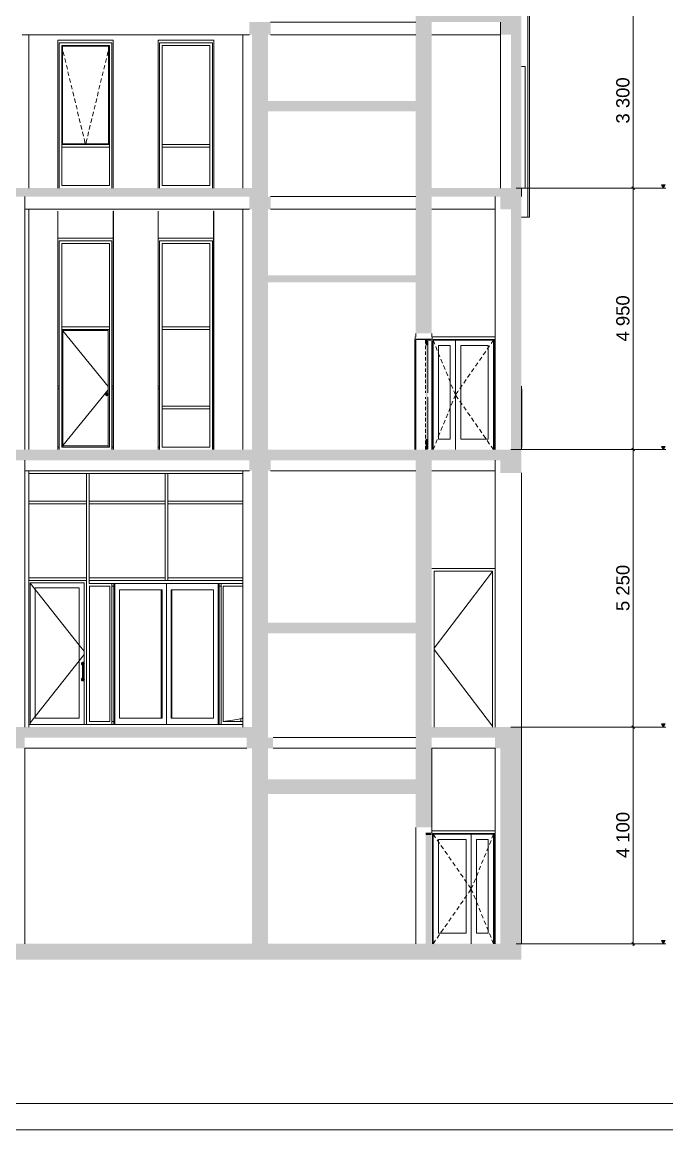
# Model space of a CAD drawing. Header units: millimetres. Extents: x 1499747 to 4230374, y -28481 to 441852.
# Drawn here: x 2389445 to 2401646, y -27406 to -6445 of the extents above; entities that cross this region are included whole.
import ezdxf
from ezdxf.xclip import XClip

# ---------------------------------------------------------------- set-up
doc = ezdxf.new("R2010")
doc.units = ezdxf.units.MM
doc.header["$MEASUREMENT"] = 0
doc.header["$XCLIPFRAME"] = 0
for name, color, linetype, lineweight in [('1 Разрез_23_0_Ном._пера__7_Ном._пера__7', 7, 'Continuous', 18), ('1 Разрез_23_Витраж где быссейн_Ном._пера__1_Ном._пера__7', 7, 'Continuous', 18), ('1 Разрез_23_Витраж где быссейн_Ном._пера__92_Ном._пера__233', 233, 'Continuous', 18), ('1 Разрез_23_Витражные окна_Ном._пера__1_Ном._пера__7', 7, 'Continuous', 18), ('1 Разрез_23_Витражные окна_Ном._пера__92_Ном._пера__233', 233, 'Continuous', 18), ('1 Разрез_23_Выступы_Ном._пера__1_Ном._пера__7', 7, 'Continuous', 18), ('1 Разрез_23_Двери Archicad_Ном._пера__3_Ном._пера__30', 30, 'Continuous', 18), ('1 Разрез_23_Двери Archicad_Ном._пера__7', 7, 'Continuous', 18), ('1 Разрез_23_Двери Archicad_Ном._пера__87_Ном._пера__251', 251, 'Continuous', 18), ('1 Разрез_23_Конструктив - Балки_Ном._пера__10_Ном._пера__134', 134, 'Continuous', 18), ('1 Разрез_23_Конструктив - Балки_Ном._пера__7', 7, 'Continuous', 18), ('1 Разрез_23_Конструктив - Колонны_Ном._пера__8_Ном._пера__12', 12, 'Continuous', 18), ('1 Разрез_23_Конструктив - Лестницы_Ном._пера__7', 7, 'Continuous', 18), ('1 Разрез_23_Конструктив - Перекрытия_Ном._пера__7', 7, 'Continuous', 18), ('1 Разрез_23_Конструктив - Стена Кирпич Подвал_Ном._пера__1_Ном._пера__7', 7, 'Continuous', 18), ('1 Разрез_23_Конструктив - Стены Ненесущие Газоблок_Ном._пера__7', 7, 'Continuous', 18), ('1 Разрез_23_Конструктив - Стены Ненесущие Газоблок_Ном._пера__87_Ном._пера__251', 251, 'Continuous', 18), ('1 Разрез_23_Конструктив - Стены Несущие_Ном._пера__7', 7, 'Continuous', 18), ('1 Разрез_23_Лестницы которые нужно скрыть_Ном._пера__7', 7, 'Continuous', 18), ('1 Разрез_23_Окна Archicad_Ном._пера__87_Ном._пера__251', 251, 'Continuous', 18), ('1 Разрез_23_Размер - ГКЛ перегородки_Ном._пера__1_Ном._пера__7', 7, 'Continuous', 18), ('1 Разрез_23_Размер - Общий_Ном._пера__1_Ном._пера__7', 7, 'Continuous', 18)]:
    doc.layers.add(name, color=color, linetype=linetype, lineweight=lineweight)
doc.layers.add('Чертеж и Рисунок', color=7, linetype='Continuous')
doc.styles.add('СГЕНЕРИР_СТИЛЬ_2', font='arial.ttf')

# ---------------------------------------------------------------- blocks, each defined once
blk = doc.blocks.new('Чертеж_1_23', base_point=(1274000, 29700))
at = {"layer": '1 Разрез_23_Двери Archicad_Ном._пера__7', "linetype": 'Continuous'}
for points in [[(1290673, 15227), (1290692, 15227), (1290692, 15277), (1290673, 15277)], [(1290877, 15215), (1290877, 15240), (1290692, 15240), (1290692, 15215)], [(1290877, 15240), (1290877, 15212), (1290917, 15212), (1290917, 15200), (1290992, 15200), (1290992, 15240)], [(1290877, 15112), (1290917, 15112), (1290917, 15212), (1290877, 15212)], [(1290877, 15112), (1290877, 13340), (1290917, 13340), (1290917, 15112)], [(1291011, 15227), (1291011, 15277), (1290992, 15277), (1290992, 15227)], [(1290877, 13140), (1290917, 13140), (1290917, 13340), (1290877, 13340)], [(1290877, 5890), (1290877, 5850), (1290992, 5850), (1290992, 5890)], [(1290992, 5850), (1290877, 5850), (1290877, 3790), (1290992, 3790)]]:
    blk.add_hatch(color=256, dxfattribs=at).paths.add_polyline_path(points)
at = {"layer": '1 Разрез_23_Конструктив - Балки_Ном._пера__7', "linetype": 'Continuous'}
for points in [[(1287942, 20990), (1287942, 21230), (1287542, 21230), (1287542, 20990)], [(1292292, 21230), (1292292, 20990), (1292692, 20990), (1292692, 21230)], [(1287942, 17930), (1287542, 17930), (1287542, 17690), (1287942, 17690)], [(1292292, 17930), (1292292, 17690), (1292692, 17690), (1292692, 17930)], [(1287942, 12940), (1287542, 12940), (1287542, 12740), (1287942, 12740)], [(1292292, 12940), (1292292, 12700), (1292692, 12700), (1292692, 12940)], [(1283292, 7490), (1283292, 7690), (1282792, 7690), (1282792, 7490)], [(1287492, 7690), (1287492, 7490), (1287992, 7490), (1287992, 7690)], [(1292692, 7490), (1292692, 7690), (1292192, 7690), (1292192, 7490)]]:
    blk.add_hatch(color=256, dxfattribs=at).paths.add_polyline_path(points)
at = {"layer": '1 Разрез_23_Конструктив - Лестницы_Ном._пера__7', "linetype": 'Continuous'}
for points in [[(1287892, 19740), (1287892, 19540), (1290692, 19540), (1290692, 19740)], [(1287892, 9665), (1290692, 9665), (1290692, 9865), (1287892, 9865)]]:
    blk.add_hatch(color=256, dxfattribs=at).paths.add_polyline_path(points)
at = {"layer": '1 Разрез_23_Конструктив - Перекрытия_Ном._пера__7', "linetype": 'Continuous'}
for points in [[(1292692, 21390), (1290692, 21390), (1290692, 21230), (1292692, 21230)], [(1278142, 17930), (1287892, 17930), (1287892, 18090), (1278142, 18090)], [(1292692, 18090), (1290692, 18090), (1290692, 17930), (1292692, 17930)], [(1278092, 12940), (1287892, 12940), (1287892, 13140), (1278092, 13140)], [(1287892, 13140), (1287892, 12940), (1290692, 12940), (1290692, 13140)], [(1292692, 13140), (1290692, 13140), (1290692, 12940), (1292692, 12940)], [(1287892, 7890), (1278092, 7890), (1278092, 7690), (1287892, 7690)], [(1292692, 7690), (1292692, 7890), (1290692, 7890), (1290692, 7690)], [(1287892, 6900), (1287892, 6623), (1290692, 6623), (1290692, 6900)], [(1292692, 3790), (1256659, 3790), (1256659, 3490), (1292692, 3490)]]:
    blk.add_hatch(color=256, dxfattribs=at).paths.add_polyline_path(points)
at = {"layer": '1 Разрез_23_Конструктив - Стены Ненесущие Газоблок_Ном._пера__7', "linetype": 'Continuous'}
for points in [[(1292492, 18090), (1292692, 18090), (1292692, 20990), (1292492, 20990)], [(1292692, 17690), (1292492, 17690), (1292492, 13140), (1292692, 13140)]]:
    blk.add_hatch(color=256, dxfattribs=at).paths.add_polyline_path(points)
at = {"layer": '1 Разрез_23_Конструктив - Стены Несущие_Ном._пера__7', "linetype": 'Continuous'}
for points in [[(1290992, 18090), (1290992, 21230), (1290692, 21230), (1290692, 18090)], [(1287592, 20990), (1287592, 18090), (1287892, 18090), (1287892, 20990)], [(1290992, 15340), (1290992, 17930), (1290692, 17930), (1290692, 15340)], [(1287592, 17690), (1287592, 13140), (1287892, 13140), (1287892, 17690)], [(1290992, 7890), (1290992, 12940), (1290692, 12940), (1290692, 7890)], [(1287592, 12740), (1287592, 7890), (1287892, 7890), (1287892, 12740)], [(1290992, 5990), (1290992, 7690), (1290692, 7690), (1290692, 5990)], [(1287592, 7490), (1287592, 3790), (1287892, 3790), (1287892, 7490)], [(1292692, 7490), (1292292, 7490), (1292292, 3790), (1292692, 3790)]]:
    blk.add_hatch(color=256, dxfattribs=at).paths.add_polyline_path(points)
at = {"layer": '1 Разрез_23_Лестницы которые нужно скрыть_Ном._пера__7', "linetype": 'Continuous'}
blk.add_hatch(color=256, dxfattribs=at).paths.add_polyline_path([(1287892, 16305), (1290692, 16305), (1290692, 16440), (1287892, 16440)])
at = {"layer": '1 Разрез_23_Размер - ГКЛ перегородки_Ном._пера__1_Ном._пера__7', "linetype": 'Continuous'}
for points in [[(1295377, 18090), (1295414, 18152), (1295341, 18152)], [(1295377, 13140), (1295414, 13202), (1295341, 13202)], [(1295377, 7890), (1295414, 7952), (1295341, 7952)], [(1295377, 3790), (1295414, 3852), (1295341, 3852)]]:
    blk.add_hatch(color=256, dxfattribs=at).paths.add_polyline_path(points)
at = {"layer": '1 Разрез_23_0_Ном._пера__7_Ном._пера__7', "linetype": 'Continuous', "flags": 128}
blk.add_lwpolyline([(1234000, 59168), (1234000, 768), (1315500, 768), (1315500, 59168)], close=True, dxfattribs=at)
blk.add_lwpolyline([(1232000, 268), (1316000, 268)], dxfattribs=at)
at = {"layer": '1 Разрез_23_Витраж где быссейн_Ном._пера__1_Ном._пера__7', "linetype": 'Continuous'}
for p, q in [((1283917, 14340), (1283942, 14340)), ((1283917, 14290), (1283942, 14290)), ((1284942, 14340), (1284967, 14340)), ((1284942, 14290), (1284967, 14290)), ((1285816, 14340), (1285841, 14340)), ((1285816, 14290), (1285841, 14290)), ((1286841, 14340), (1286866, 14340)), ((1286841, 14290), (1286866, 14290)), ((1292692, 14290), (1292692, 14340)), ((1292692, 14340), (1292692, 14340)), ((1292692, 14290), (1292692, 14340)), ((1292693, 14340), (1292692, 14340)), ((1292692, 14291), (1292692, 14290)), ((1292692, 14290), (1292692, 14290)), ((1292693, 14290), (1292692, 14290)), ((1292692, 13190), (1292692, 14290)), ((1292692, 13190), (1292692, 14290)), ((1292693, 14290), (1292693, 14340)), ((1292693, 14340), (1292693, 14290)), ((1292700, 14290), (1292693, 14290)), ((1292700, 13190), (1292700, 14290)), ((1283917, 13190), (1283942, 13190)), ((1284942, 13190), (1284967, 13190)), ((1285816, 13190), (1285841, 13190)), ((1286841, 13190), (1286866, 13190)), ((1292692, 13190), (1292692, 13140)), ((1292693, 13190), (1292692, 13190)), ((1292692, 13188), (1292692, 13190)), ((1292692, 13190), (1292692, 13190)), ((1292692, 13190), (1292692, 13140)), ((1292693, 13140), (1292692, 13140)), ((1292692, 13140), (1292692, 13140)), ((1292693, 13190), (1292700, 13190)), ((1292693, 13190), (1292693, 13140)), ((1292693, 13140), (1292693, 13190)), ((1283367, 12690), (1284085, 12690)), ((1284085, 12690), (1284462, 12690)), ((1284462, 12645), (1284462, 12690)), ((1284462, 12690), (1284487, 12690)), ((1284462, 12165), (1284462, 12645)), ((1284487, 12690), (1284512, 12690)), ((1284512, 12690), (1284923, 12690)), ((1284512, 12645), (1284512, 12690)), ((1284512, 12165), (1284512, 12645)), ((1284923, 12690), (1285761, 12690)), ((1285761, 12690), (1285949, 12690)), ((1285949, 12645), (1285949, 12690)), ((1285949, 12690), (1285974, 12690)), ((1285949, 12165), (1285949, 12645)), ((1285974, 12690), (1285999, 12690)), ((1285999, 12690), (1286599, 12690)), ((1285999, 12645), (1285999, 12690)), ((1285999, 12165), (1285999, 12645)), ((1286599, 12690), (1287417, 12690)), ((1284085, 12165), (1283367, 12165)), ((1284462, 12165), (1284085, 12165)), ((1284462, 12140), (1284462, 12165)), ((1284923, 12165), (1284512, 12165)), ((1284512, 12140), (1284512, 12165)), ((1285761, 12165), (1284923, 12165)), ((1285949, 12165), (1285761, 12165)), ((1285949, 12140), (1285949, 12165)), ((1286599, 12165), (1285999, 12165)), ((1285999, 12140), (1285999, 12165)), ((1287417, 12165), (1286599, 12165)), ((1284085, 12115), (1283367, 12115)), ((1284462, 12115), (1284085, 12115)), ((1284462, 12115), (1284462, 12140)), ((1284462, 10715), (1284462, 12115)), ((1284512, 10690), (1284512, 12140)), ((1284923, 12115), (1284512, 12115)), ((1285761, 12115), (1284923, 12115)), ((1285949, 12115), (1285761, 12115)), ((1285949, 12115), (1285949, 12140)), ((1285949, 10715), (1285949, 12115)), ((1285999, 12115), (1285999, 12140)), ((1286599, 12115), (1285999, 12115)), ((1285999, 10715), (1285999, 12115)), ((1287417, 12115), (1286599, 12115)), ((1284085, 10715), (1283367, 10715)), ((1284462, 10715), (1284085, 10715)), ((1284462, 10690), (1284462, 10715)), ((1284923, 10715), (1284512, 10715)), ((1285761, 10715), (1284923, 10715)), ((1285949, 10715), (1285761, 10715)), ((1285949, 10690), (1285949, 10715)), ((1285999, 10690), (1285999, 10715)), ((1286599, 10715), (1285999, 10715)), ((1287417, 10715), (1286599, 10715)), ((1284085, 10665), (1283367, 10665)), ((1283392, 10620), (1283392, 7940)), ((1284417, 10620), (1283392, 10620)), ((1284322, 10525), (1283487, 10525)), ((1283487, 10525), (1283487, 8060)), ((1284462, 10665), (1284085, 10665)), ((1284322, 8060), (1284322, 10525)), ((1284417, 9100), (1284417, 10620)), ((1284462, 10665), (1284462, 10690)), ((1284462, 10155), (1284462, 10665)), ((1284528, 10610), (1284509, 10610)), ((1284512, 10610), (1284512, 10690)), ((1284515, 10665), (1284512, 10665)), ((1284515, 10665), (1284534, 10665)), ((1284515, 7995), (1284515, 10555)), ((1284515, 10555), (1284528, 10555)), ((1284594, 10610), (1284528, 10610)), ((1284528, 10555), (1284594, 10555)), ((1284534, 10665), (1284600, 10665)), ((1284703, 10610), (1284594, 10610)), ((1284594, 10555), (1284703, 10555)), ((1284600, 10665), (1284707, 10665)), ((1284849, 10610), (1284703, 10610)), ((1284703, 10555), (1284849, 10555)), ((1284707, 10665), (1284854, 10665)), ((1284940, 10610), (1284849, 10610)), ((1284849, 10555), (1284901, 10555)), ((1284854, 10665), (1285034, 10665)), ((1284901, 10555), (1284901, 7995)), ((1284940, 10555), (1284940, 10610)), ((1284944, 10610), (1284940, 10610)), ((1284940, 7995), (1284940, 10555)), ((1284979, 10555), (1284940, 10555)), ((1284944, 10610), (1285034, 10610)), ((1284979, 10555), (1284979, 10610)), ((1284979, 7995), (1284979, 10555)), ((1284998, 7940), (1284998, 10610)), ((1285034, 10665), (1285243, 10665)), ((1285034, 10610), (1285243, 10610)), ((1285083, 10490), (1285083, 8060)), ((1285889, 10490), (1285083, 10490)), ((1285243, 10665), (1285474, 10665)), ((1285243, 10610), (1285474, 10610)), ((1285474, 10665), (1285720, 10665)), ((1285474, 10610), (1285720, 10610)), ((1285720, 10665), (1285974, 10665)), ((1285720, 10610), (1285974, 10610)), ((1285875, 10490), (1285875, 8060)), ((1285889, 8060), (1285889, 10490)), ((1285949, 10665), (1285949, 10690)), ((1285974, 10665), (1286228, 10665)), ((1285974, 10610), (1285974, 7940)), ((1285974, 10610), (1286228, 10610)), ((1285999, 10665), (1285999, 10690)), ((1286059, 8060), (1286059, 10490)), ((1286059, 10490), (1286865, 10490)), ((1286073, 10490), (1286073, 8060)), ((1286228, 10665), (1286474, 10665)), ((1286228, 10610), (1286474, 10610)), ((1286474, 10665), (1286705, 10665)), ((1286474, 10610), (1286705, 10610)), ((1286705, 10665), (1286914, 10665)), ((1286705, 10610), (1286914, 10610)), ((1286865, 10490), (1286865, 8060)), ((1286914, 10665), (1287094, 10665)), ((1286914, 10610), (1287004, 10610)), ((1286950, 7940), (1286950, 10610)), ((1286969, 10610), (1286969, 10555)), ((1286969, 10555), (1286969, 7995)), ((1286969, 10555), (1287008, 10555)), ((1287004, 10610), (1287008, 10610)), ((1287008, 10610), (1287008, 10555)), ((1287099, 10610), (1287008, 10610)), ((1287008, 10555), (1287008, 7995)), ((1287047, 10555), (1287099, 10555)), ((1287047, 7995), (1287047, 10555)), ((1287094, 10665), (1287241, 10665)), ((1287246, 10610), (1287099, 10610)), ((1287099, 10555), (1287246, 10555)), ((1287241, 10665), (1287348, 10665)), ((1287354, 10610), (1287246, 10610)), ((1287246, 10555), (1287354, 10555)), ((1287348, 10665), (1287414, 10665)), ((1287417, 10610), (1287354, 10610)), ((1287354, 10555), (1287417, 10555)), ((1287414, 10665), (1287417, 10665)), ((1284462, 9685), (1284462, 10155)), ((1284462, 8395), (1284462, 9685)), ((1284365, 9094), (1284366, 9099)), ((1284365, 9090), (1284365, 9094)), ((1284365, 9085), (1284365, 9090)), ((1284366, 9080), (1284365, 9085)), ((1284366, 9099), (1284368, 9103)), ((1284368, 9076), (1284366, 9080)), ((1284368, 9103), (1284371, 9107)), ((1284371, 9072), (1284368, 9076)), ((1284371, 9107), (1284374, 9110)), ((1284374, 9069), (1284371, 9072)), ((1284374, 9110), (1284378, 9113)), ((1284378, 9066), (1284374, 9069)), ((1284378, 9113), (1284382, 9115)), ((1284382, 9065), (1284378, 9066)), ((1284382, 9115), (1284387, 9116)), ((1284383, 9095), (1284382, 9093)), ((1284382, 9093), (1284382, 9091)), ((1284382, 9091), (1284382, 9090)), ((1284382, 9075), (1284382, 9090)), ((1284383, 9077), (1284382, 9076)), ((1284382, 8805), (1284382, 9075)), ((1284384, 9096), (1284383, 9095)), ((1284384, 9077), (1284383, 9077)), ((1284385, 9097), (1284384, 9096)), ((1284385, 9078), (1284384, 9077)), ((1284387, 9098), (1284385, 9097)), ((1284387, 9078), (1284385, 9078)), ((1284387, 9116), (1284392, 9117)), ((1284388, 9099), (1284387, 9098)), ((1284388, 9079), (1284387, 9078)), ((1284390, 9099), (1284388, 9099)), ((1284390, 9079), (1284388, 9079)), ((1284392, 9100), (1284390, 9099)), ((1284392, 9079), (1284390, 9079)), ((1284392, 9117), (1284396, 9116)), ((1284393, 9099), (1284392, 9100)), ((1284393, 9079), (1284392, 9079)), ((1284395, 9099), (1284393, 9099)), ((1284395, 9079), (1284393, 9079)), ((1284397, 9098), (1284395, 9099)), ((1284397, 9078), (1284395, 9079)), ((1284396, 9116), (1284401, 9115)), ((1284398, 9097), (1284397, 9098)), ((1284398, 9078), (1284397, 9078)), ((1284399, 9096), (1284398, 9097)), ((1284399, 9077), (1284398, 9078)), ((1284400, 9095), (1284399, 9096)), ((1284400, 9077), (1284399, 9077)), ((1284401, 9093), (1284400, 9095)), ((1284401, 9076), (1284400, 9077)), ((1284401, 9115), (1284405, 9113)), ((1284401, 9091), (1284401, 9093)), ((1284402, 9090), (1284401, 9091)), ((1284402, 9075), (1284402, 9090)), ((1284402, 8805), (1284402, 9075)), ((1284405, 9066), (1284402, 9065)), ((1284405, 9113), (1284409, 9110)), ((1284409, 9069), (1284405, 9066)), ((1284409, 9110), (1284412, 9107)), ((1284412, 9072), (1284409, 9069)), ((1284412, 9107), (1284415, 9103)), ((1284415, 9076), (1284412, 9072)), ((1284415, 9103), (1284417, 9099)), ((1284417, 9080), (1284415, 9076)), ((1284417, 9099), (1284418, 9094)), ((1284418, 9085), (1284417, 9080)), ((1284417, 8800), (1284417, 9080)), ((1284418, 9094), (1284419, 9090)), ((1284419, 9090), (1284418, 9085)), ((1284368, 8803), (1284371, 8807)), ((1284371, 8807), (1284374, 8810)), ((1284374, 8810), (1284378, 8813)), ((1284378, 8813), (1284382, 8815)), ((1284382, 8790), (1284382, 8805)), ((1284402, 8815), (1284405, 8813)), ((1284402, 8790), (1284402, 8805)), ((1284405, 8813), (1284409, 8810)), ((1284409, 8810), (1284412, 8807)), ((1284412, 8807), (1284415, 8803)), ((1284365, 8794), (1284366, 8799)), ((1284365, 8790), (1284365, 8794)), ((1284365, 8785), (1284365, 8790)), ((1284366, 8780), (1284365, 8785)), ((1284366, 8799), (1284368, 8803)), ((1284368, 8776), (1284366, 8780)), ((1284371, 8772), (1284368, 8776)), ((1284374, 8769), (1284371, 8772)), ((1284378, 8766), (1284374, 8769)), ((1284382, 8764), (1284378, 8766)), ((1284383, 8803), (1284382, 8803)), ((1284382, 8788), (1284382, 8790)), ((1284382, 8786), (1284382, 8788)), ((1284383, 8785), (1284382, 8786)), ((1284387, 8763), (1284382, 8764)), ((1284384, 8802), (1284383, 8803)), ((1284384, 8783), (1284383, 8785)), ((1284385, 8801), (1284384, 8802)), ((1284385, 8782), (1284384, 8783)), ((1284387, 8801), (1284385, 8801)), ((1284387, 8781), (1284385, 8782)), ((1284388, 8801), (1284387, 8801)), ((1284388, 8780), (1284387, 8781)), ((1284392, 8763), (1284387, 8763)), ((1284390, 8801), (1284388, 8801)), ((1284390, 8780), (1284388, 8780)), ((1284392, 8801), (1284390, 8801)), ((1284392, 8780), (1284390, 8780)), ((1284393, 8801), (1284392, 8801)), ((1284393, 8780), (1284392, 8780)), ((1284396, 8763), (1284392, 8763)), ((1284395, 8801), (1284393, 8801)), ((1284395, 8780), (1284393, 8780)), ((1284397, 8801), (1284395, 8801)), ((1284397, 8781), (1284395, 8780)), ((1284401, 8764), (1284396, 8763)), ((1284398, 8801), (1284397, 8801)), ((1284398, 8782), (1284397, 8781)), ((1284399, 8802), (1284398, 8801)), ((1284399, 8783), (1284398, 8782)), ((1284400, 8803), (1284399, 8802)), ((1284400, 8785), (1284399, 8783)), ((1284401, 8803), (1284400, 8803)), ((1284401, 8786), (1284400, 8785)), ((1284402, 8790), (1284401, 8788)), ((1284401, 8788), (1284401, 8786)), ((1284405, 8766), (1284401, 8764)), ((1284409, 8769), (1284405, 8766)), ((1284412, 8772), (1284409, 8769)), ((1284415, 8776), (1284412, 8772)), ((1284415, 8803), (1284417, 8799)), ((1284417, 8780), (1284415, 8776)), ((1284417, 8799), (1284418, 8794)), ((1284418, 8785), (1284417, 8780)), ((1284417, 7940), (1284417, 8780)), ((1284418, 8794), (1284419, 8790)), ((1284419, 8790), (1284418, 8785)), ((1284462, 7940), (1284462, 8395)), ((1283487, 8060), (1284322, 8060)), ((1284528, 7995), (1284515, 7995)), ((1284594, 7995), (1284528, 7995)), ((1284703, 7995), (1284594, 7995)), ((1284849, 7995), (1284703, 7995)), ((1284901, 7995), (1284849, 7995)), ((1284979, 7995), (1284940, 7995)), ((1284940, 7940), (1284940, 7995)), ((1284979, 7940), (1284979, 7995)), ((1285083, 8060), (1285889, 8060)), ((1286865, 8060), (1286059, 8060)), ((1286969, 7995), (1286969, 7940)), ((1287008, 7995), (1287008, 7940)), ((1287047, 7996), (1287085, 8000)), ((1287099, 7995), (1287047, 7995)), ((1287085, 8000), (1287232, 8020)), ((1287246, 7995), (1287099, 7995)), ((1287232, 8020), (1287340, 8040)), ((1287354, 7995), (1287246, 7995)), ((1287340, 8040), (1287406, 8059)), ((1287417, 7995), (1287354, 7995)), ((1287379, 8051), (1287379, 7995)), ((1287406, 8059), (1287417, 8069)), ((1284085, 7940), (1283367, 7940)), ((1284462, 7940), (1284085, 7940)), ((1284487, 7940), (1284462, 7940)), ((1284509, 7940), (1284487, 7940)), ((1284509, 7940), (1284528, 7940)), ((1284528, 7940), (1284594, 7940)), ((1284594, 7940), (1284703, 7940)), ((1284703, 7940), (1284849, 7940)), ((1284849, 7940), (1284940, 7940)), ((1284979, 7940), (1284940, 7940)), ((1284998, 7940), (1284979, 7940)), ((1285974, 7940), (1284998, 7940)), ((1285974, 7940), (1286950, 7940)), ((1286969, 7940), (1286950, 7940)), ((1286969, 7940), (1287008, 7940)), ((1287008, 7940), (1287099, 7940)), ((1287099, 7940), (1287246, 7940)), ((1287246, 7940), (1287354, 7940)), ((1287354, 7940), (1287417, 7940))]:
    blk.add_line(p, q, dxfattribs=at)
at = {"layer": '1 Разрез_23_Витраж где быссейн_Ном._пера__92_Ном._пера__233', "linetype": 'Continuous'}
for p, q in [((1283392, 10613), (1283487, 10494)), ((1283487, 10494), (1284322, 9443)), ((1284322, 9443), (1284417, 9324)), ((1284322, 9141), (1284417, 9261)), ((1283487, 8091), (1284322, 9141)), ((1283392, 7971), (1283487, 8091))]:
    blk.add_line(p, q, dxfattribs=at)
at = {"layer": '1 Разрез_23_Витражные окна_Ном._пера__1_Ном._пера__7', "linetype": 'Continuous'}
for p, q in [((1283942, 20490), (1283942, 20840)), ((1284442, 20840), (1283942, 20840)), ((1283992, 20490), (1283992, 20790)), ((1284442, 20790), (1283992, 20790)), ((1284007, 20775), (1284877, 20775)), ((1284007, 18930), (1284007, 20775)), ((1284942, 20840), (1284442, 20840)), ((1284892, 20790), (1284442, 20790)), ((1284877, 20775), (1284877, 18930)), ((1284892, 20490), (1284892, 20790)), ((1284942, 20490), (1284942, 20840)), ((1285842, 20490), (1285842, 20840)), ((1286342, 20840), (1285842, 20840)), ((1285892, 20490), (1285892, 20790)), ((1286342, 20790), (1285892, 20790)), ((1286842, 20840), (1286342, 20840)), ((1286792, 20790), (1286342, 20790)), ((1286792, 20490), (1286792, 20790)), ((1286842, 20490), (1286842, 20840)), ((1283942, 19090), (1283942, 20490)), ((1283992, 19090), (1283992, 20490)), ((1284892, 19090), (1284892, 20490)), ((1284942, 19090), (1284942, 20490)), ((1285842, 19090), (1285842, 20490)), ((1285892, 19090), (1285892, 20490)), ((1286792, 19090), (1286792, 20490)), ((1286842, 19090), (1286842, 20490)), ((1292692, 20390), (1292762, 20390)), ((1292762, 19090), (1292762, 20390)), ((1283942, 18890), (1283942, 19090)), ((1283992, 18915), (1283992, 19090)), ((1284892, 18890), (1284892, 19090)), ((1284942, 18890), (1284942, 19090)), ((1285842, 18890), (1285842, 19090)), ((1285892, 18915), (1285892, 19090)), ((1286792, 18890), (1286792, 19090)), ((1286842, 18890), (1286842, 19090)), ((1292762, 18890), (1292762, 19090)), ((1283942, 18090), (1283942, 18890)), ((1283992, 18915), (1284442, 18915)), ((1283992, 18890), (1283992, 18915)), ((1283992, 18865), (1283992, 18890)), ((1284877, 18930), (1284007, 18930)), ((1284442, 18915), (1284892, 18915)), ((1284892, 18140), (1284892, 18890)), ((1284942, 18090), (1284942, 18890)), ((1285842, 18090), (1285842, 18890)), ((1285892, 18915), (1286342, 18915)), ((1285892, 18890), (1285892, 18915)), ((1285892, 18865), (1285892, 18890)), ((1286342, 18915), (1286792, 18915)), ((1286792, 18140), (1286792, 18890)), ((1286842, 18090), (1286842, 18890)), ((1292762, 18090), (1292762, 18890)), ((1283992, 18865), (1284442, 18865)), ((1283992, 18140), (1283992, 18865)), ((1284442, 18865), (1284892, 18865)), ((1285892, 18865), (1286342, 18865)), ((1285892, 18140), (1285892, 18865)), ((1286342, 18865), (1286792, 18865)), ((1283992, 18140), (1284442, 18140)), ((1284442, 18140), (1284892, 18140)), ((1285892, 18140), (1286342, 18140)), ((1286342, 18140), (1286792, 18140)), ((1292762, 18090), (1292692, 18090)), ((1283942, 15440), (1283942, 17090)), ((1283942, 17090), (1284942, 17090)), ((1283992, 15465), (1283992, 17040)), ((1283992, 17040), (1284892, 17040)), ((1284892, 15465), (1284892, 17040)), ((1284942, 15440), (1284942, 17090)), ((1285841, 15440), (1285841, 17090)), ((1285841, 17090), (1286841, 17090)), ((1285891, 15465), (1285891, 17040)), ((1285891, 17040), (1286791, 17040)), ((1286791, 15465), (1286791, 17040)), ((1286841, 15440), (1286841, 17090)), ((1283942, 13140), (1283942, 15440)), ((1283992, 15440), (1283992, 15465)), ((1284892, 15465), (1283992, 15465)), ((1283992, 15415), (1283992, 15440)), ((1284892, 15415), (1283992, 15415)), ((1283992, 13190), (1283992, 15415)), ((1284012, 13190), (1284012, 15395)), ((1284012, 15395), (1284872, 15395)), ((1284872, 15395), (1284872, 14201)), ((1284892, 15440), (1284892, 15465)), ((1284892, 15415), (1284892, 15440)), ((1284892, 13190), (1284892, 15415)), ((1284942, 13140), (1284942, 15440)), ((1285841, 13940), (1285841, 15440)), ((1285891, 15440), (1285891, 15465)), ((1285891, 15465), (1286791, 15465)), ((1285891, 15415), (1285891, 15440)), ((1285891, 13965), (1285891, 15415)), ((1285891, 15415), (1286791, 15415)), ((1286791, 15440), (1286791, 15465)), ((1286791, 15415), (1286791, 15440)), ((1286791, 13965), (1286791, 15415)), ((1286841, 13940), (1286841, 15440)), ((1284817, 14190), (1284825, 14211)), ((1284825, 14169), (1284817, 14190)), ((1284825, 14211), (1284847, 14219)), ((1284847, 14160), (1284825, 14169)), ((1284835, 14190), (1284839, 14198)), ((1284839, 14182), (1284835, 14190)), ((1284836, 14190), (1284839, 14197)), ((1284839, 14182), (1284836, 14190)), ((1284839, 14198), (1284847, 14201)), ((1284839, 14197), (1284845, 14200)), ((1284845, 14180), (1284839, 14182)), ((1284847, 14178), (1284839, 14182)), ((1284845, 14200), (1284847, 14200)), ((1284845, 14197), (1284845, 14200)), ((1284845, 14200), (1284845, 14200)), ((1284845, 14200), (1284848, 14200)), ((1284845, 14190), (1284845, 14197)), ((1284845, 14183), (1284845, 14190)), ((1284845, 14180), (1284845, 14183)), ((1284847, 14179), (1284845, 14180)), ((1284845, 14180), (1284845, 14180)), ((1284845, 14180), (1284848, 14180)), ((1284847, 14219), (1284868, 14211)), ((1284847, 14201), (1284855, 14198)), ((1284847, 14200), (1284848, 14200)), ((1284855, 14182), (1284847, 14178)), ((1284848, 14180), (1284847, 14179)), ((1284868, 14169), (1284847, 14160)), ((1284848, 14200), (1284854, 14197)), ((1284848, 14197), (1284848, 14200)), ((1284848, 14200), (1284848, 14200)), ((1284848, 14190), (1284848, 14197)), ((1284848, 14183), (1284848, 14190)), ((1284848, 14180), (1284848, 14183)), ((1284854, 14182), (1284848, 14180)), ((1284848, 14180), (1284848, 14180)), ((1284854, 14197), (1284857, 14190)), ((1284857, 14190), (1284854, 14182)), ((1284855, 14198), (1284858, 14190)), ((1284858, 14190), (1284855, 14182)), ((1284868, 14211), (1284876, 14190)), ((1284876, 14190), (1284868, 14169)), ((1284872, 14178), (1284872, 13190)), ((1285841, 13140), (1285841, 13940)), ((1285891, 13940), (1285891, 13965)), ((1285891, 13965), (1286791, 13965)), ((1285891, 13915), (1285891, 13940)), ((1285891, 13190), (1285891, 13915)), ((1285891, 13915), (1286791, 13915)), ((1286791, 13940), (1286791, 13965)), ((1286791, 13915), (1286791, 13940)), ((1286791, 13190), (1286791, 13915)), ((1286841, 13140), (1286841, 13940)), ((1284872, 13210), (1284012, 13210)), ((1283992, 13190), (1284892, 13190)), ((1285891, 13190), (1286791, 13190))]:
    blk.add_line(p, q, dxfattribs=at)
at = {"layer": '1 Разрез_23_Витражные окна_Ном._пера__92_Ном._пера__233', "linetype": 'Continuous'}
for p, q in [((1283992, 20774), (1284006, 20717)), ((1284892, 20774), (1284878, 20717)), ((1284017, 20668), (1284036, 20591)), ((1284866, 20668), (1284848, 20591)), ((1284048, 20542), (1284067, 20464)), ((1284078, 20416), (1284097, 20338)), ((1284805, 20416), (1284787, 20338)), ((1284836, 20542), (1284817, 20464)), ((1284109, 20289), (1284128, 20211)), ((1284139, 20163), (1284158, 20085)), ((1284744, 20163), (1284726, 20085)), ((1284775, 20289), (1284756, 20211)), ((1284170, 20036), (1284189, 19959)), ((1284714, 20036), (1284695, 19959)), ((1284200, 19910), (1284219, 19832)), ((1284231, 19784), (1284250, 19706)), ((1284653, 19784), (1284634, 19706)), ((1284683, 19910), (1284665, 19832)), ((1284261, 19657), (1284280, 19580)), ((1284292, 19531), (1284311, 19453)), ((1284592, 19531), (1284573, 19453)), ((1284622, 19657), (1284604, 19580)), ((1284322, 19405), (1284341, 19327)), ((1284561, 19405), (1284543, 19327)), ((1284353, 19278), (1284372, 19200)), ((1284383, 19152), (1284402, 19074)), ((1284500, 19152), (1284482, 19074)), ((1284531, 19278), (1284512, 19200)), ((1284414, 19025), (1284423, 18987)), ((1284423, 18987), (1284437, 18930)), ((1284437, 18930), (1284441, 18915)), ((1284447, 18930), (1284443, 18915)), ((1284461, 18987), (1284447, 18930)), ((1284470, 19025), (1284461, 18987)), ((1284012, 15389), (1284872, 14335)), ((1284012, 13220), (1284872, 14274))]:
    blk.add_line(p, q, dxfattribs=at)
at = {"layer": '1 Разрез_23_Выступы_Ном._пера__1_Ном._пера__7', "linetype": 'Continuous'}
for p, q in [((1292814, 17540), (1292814, 44490)), ((1292842, 17540), (1292842, 44490)), ((1292692, 17540), (1292814, 17540)), ((1292814, 17540), (1292842, 17540))]:
    blk.add_line(p, q, dxfattribs=at)
at = {"layer": '1 Разрез_23_Двери Archicad_Ном._пера__3_Ном._пера__30', "linetype": 'Continuous'}
for p, q in [((1290673, 15227), (1290673, 13140)), ((1290692, 15215), (1290692, 13140)), ((1290877, 15212), (1290877, 15146)), ((1290877, 15105), (1290877, 15039)), ((1290917, 15194), (1290917, 14216)), ((1290992, 15200), (1290992, 13140)), ((1292192, 15277), (1291011, 15277)), ((1291011, 15227), (1291011, 13140)), ((1291011, 15227), (1292179, 15227)), ((1291017, 13140), (1291017, 15215)), ((1291017, 15215), (1292167, 15215)), ((1291020, 15212), (1291050, 15138)), ((1291020, 15212), (1291020, 15112)), ((1291442, 15212), (1291020, 15212)), ((1291020, 15112), (1291020, 13340)), ((1291120, 13340), (1291120, 15112)), ((1291120, 15112), (1291342, 15112)), ((1291342, 15112), (1291342, 13340)), ((1291442, 13140), (1291442, 15212)), ((1291442, 15212), (1292164, 15212)), ((1291542, 15112), (1291542, 13340)), ((1292064, 15112), (1291542, 15112)), ((1292089, 15105), (1292044, 15039)), ((1292064, 13340), (1292064, 15112)), ((1292164, 15212), (1292118, 15146)), ((1292164, 15212), (1292164, 15112)), ((1292164, 15112), (1292164, 13340)), ((1292167, 15215), (1292167, 13140)), ((1292179, 15227), (1292179, 13140)), ((1290877, 14998), (1290877, 14933)), ((1290877, 14892), (1290877, 14826)), ((1291069, 15091), (1291099, 15017)), ((1291118, 14971), (1291148, 14897)), ((1291941, 14892), (1291895, 14826)), ((1292015, 14998), (1291969, 14933)), ((1290877, 14785), (1290877, 14719)), ((1290877, 14678), (1290877, 14613)), ((1291167, 14850), (1291197, 14776)), ((1291216, 14730), (1291246, 14656)), ((1291792, 14678), (1291746, 14613)), ((1291866, 14785), (1291821, 14719)), ((1290877, 14572), (1290877, 14506)), ((1290877, 14465), (1290877, 14399)), ((1291265, 14610), (1291295, 14536)), ((1291314, 14489), (1291344, 14415)), ((1291643, 14465), (1291598, 14399)), ((1291718, 14572), (1291672, 14506)), ((1290877, 14358), (1290877, 14293)), ((1291363, 14369), (1291393, 14295)), ((1291569, 14358), (1291523, 14293)), ((1290877, 14252), (1290877, 14241)), ((1290877, 14241), (1290877, 14216)), ((1290877, 14110), (1290877, 14136)), ((1290877, 14100), (1290877, 14110)), ((1290877, 13993), (1290877, 14059)), ((1290917, 13157), (1290917, 14136)), ((1291363, 13982), (1291393, 14057)), ((1291412, 14250), (1291442, 14176)), ((1291412, 14102), (1291442, 14176)), ((1291488, 14241), (1291442, 14176)), ((1291488, 14110), (1291442, 14176)), ((1291495, 14252), (1291488, 14241)), ((1291495, 14100), (1291488, 14110)), ((1291569, 13993), (1291523, 14059)), ((1290877, 13886), (1290877, 13952)), ((1290877, 13780), (1290877, 13845)), ((1291314, 13862), (1291344, 13936)), ((1291643, 13886), (1291598, 13952)), ((1291718, 13780), (1291672, 13845)), ((1290877, 13673), (1290877, 13739)), ((1290877, 13566), (1290877, 13632)), ((1291216, 13621), (1291246, 13695)), ((1291265, 13742), (1291295, 13816)), ((1291792, 13673), (1291746, 13739)), ((1291866, 13566), (1291821, 13632)), ((1290877, 13460), (1290877, 13525)), ((1290877, 13353), (1290877, 13419)), ((1291118, 13380), (1291148, 13455)), ((1291167, 13501), (1291197, 13575)), ((1291941, 13460), (1291895, 13525)), ((1292015, 13353), (1291969, 13419)), ((1290877, 13246), (1290877, 13312)), ((1291020, 13340), (1291020, 13140)), ((1291020, 13140), (1291050, 13214)), ((1291069, 13260), (1291099, 13334)), ((1291342, 13340), (1291120, 13340)), ((1291542, 13340), (1292064, 13340)), ((1292089, 13246), (1292044, 13312)), ((1292164, 13340), (1292164, 13140)), ((1290877, 13140), (1290877, 13205)), ((1292164, 13140), (1292118, 13205)), ((1291042, 7890), (1291042, 10840)), ((1291042, 10840), (1292142, 10840)), ((1292142, 10836), (1291042, 9386)), ((1292142, 10840), (1292142, 7890)), ((1292142, 7905), (1291042, 9355)), ((1290992, 5927), (1292192, 5927)), ((1291005, 5877), (1291005, 3790)), ((1292179, 5877), (1291005, 5877)), ((1292179, 3790), (1292179, 5877)), ((1291017, 5865), (1291017, 3790)), ((1292167, 5865), (1291017, 5865)), ((1291020, 5862), (1291066, 5796)), ((1291020, 5862), (1291020, 5762)), ((1291742, 5862), (1291020, 5862)), ((1291020, 5762), (1291020, 3990)), ((1291094, 5755), (1291140, 5689)), ((1291120, 3990), (1291120, 5762)), ((1291120, 5762), (1291642, 5762)), ((1291642, 5762), (1291642, 3990)), ((1291742, 3790), (1291742, 5862)), ((1291742, 5862), (1292164, 5862)), ((1291842, 5762), (1291842, 3990)), ((1292064, 5762), (1291842, 5762)), ((1292064, 3990), (1292064, 5762)), ((1292115, 5741), (1292084, 5667)), ((1292164, 5862), (1292133, 5788)), ((1292164, 5862), (1292164, 5762)), ((1292164, 5762), (1292164, 3990)), ((1292167, 3790), (1292167, 5865)), ((1291168, 5648), (1291214, 5583)), ((1291243, 5542), (1291289, 5476)), ((1292017, 5500), (1291986, 5426)), ((1292066, 5621), (1292035, 5547)), ((1291317, 5435), (1291363, 5369)), ((1291391, 5328), (1291437, 5263)), ((1291919, 5260), (1291888, 5186)), ((1291968, 5380), (1291937, 5306)), ((1291466, 5222), (1291512, 5156)), ((1291540, 5115), (1291586, 5049)), ((1291869, 5139), (1291839, 5065)), ((1291614, 5008), (1291660, 4943)), ((1291689, 4902), (1291696, 4891)), ((1291696, 4891), (1291742, 4826)), ((1291696, 4760), (1291742, 4826)), ((1291772, 4900), (1291742, 4826)), ((1291772, 4752), (1291742, 4826)), ((1291820, 5019), (1291790, 4945)), ((1291614, 4643), (1291660, 4709)), ((1291689, 4750), (1291696, 4760)), ((1291820, 4632), (1291790, 4707)), ((1291466, 4430), (1291512, 4495)), ((1291540, 4536), (1291586, 4602)), ((1291869, 4512), (1291839, 4586)), ((1291919, 4392), (1291888, 4466)), ((1291317, 4216), (1291363, 4282)), ((1291391, 4323), (1291437, 4389)), ((1291968, 4271), (1291937, 4345)), ((1292017, 4151), (1291986, 4225)), ((1291020, 3990), (1291020, 3790)), ((1291642, 3990), (1291120, 3990)), ((1291168, 4003), (1291214, 4069)), ((1291243, 4110), (1291289, 4175)), ((1291842, 3990), (1292064, 3990)), ((1292066, 4030), (1292035, 4105)), ((1292115, 3910), (1292084, 3984)), ((1292164, 3990), (1292164, 3790)), ((1291020, 3790), (1291066, 3855)), ((1291094, 3896), (1291140, 3962)), ((1292164, 3790), (1292133, 3864))]:
    blk.add_line(p, q, dxfattribs=at)
at = {"layer": '1 Разрез_23_Двери Archicad_Ном._пера__87_Ном._пера__251', "linetype": 'Continuous'}
for p, q in [((1290692, 15277), (1290692, 15340)), ((1290992, 15340), (1290992, 15277)), ((1290992, 10890), (1292192, 10890)), ((1290692, 3790), (1290692, 5990)), ((1290992, 5990), (1290992, 5890))]:
    blk.add_line(p, q, dxfattribs=at)
at = {"layer": '1 Разрез_23_Конструктив - Балки_Ном._пера__10_Ном._пера__134', "linetype": 'Continuous'}
for p, q in [((1290692, 21230), (1287942, 21230)), ((1287542, 20990), (1283242, 20990)), ((1290692, 20990), (1287942, 20990)), ((1292292, 20990), (1290992, 20990)), ((1290692, 17930), (1287942, 17930)), ((1287542, 17690), (1283292, 17690)), ((1290692, 17690), (1287942, 17690)), ((1292192, 17690), (1290992, 17690)), ((1287542, 12740), (1283292, 12740)), ((1290692, 12740), (1287942, 12740)), ((1292192, 12740), (1290992, 12740)), ((1290692, 7690), (1287992, 7690)), ((1287492, 7490), (1283292, 7490)), ((1290692, 7490), (1287992, 7490)), ((1292192, 7490), (1290992, 7490))]:
    blk.add_line(p, q, dxfattribs=at)
at = {"layer": '1 Разрез_23_Конструктив - Колонны_Ном._пера__8_Ном._пера__12', "linetype": 'Continuous'}
for p, q in [((1292292, 18090), (1292292, 21230)), ((1283367, 18090), (1283367, 20990)), ((1287417, 18090), (1287417, 20990)), ((1292692, 17930), (1292692, 18090)), ((1283292, 13140), (1283292, 17930)), ((1292192, 13140), (1292192, 17930)), ((1283367, 13140), (1283367, 17690)), ((1287417, 13140), (1287417, 17690)), ((1283292, 7890), (1283292, 12940)), ((1292192, 7890), (1292192, 12940)), ((1283367, 7890), (1283367, 12740)), ((1287417, 7890), (1287417, 12740)), ((1292692, 7890), (1292692, 12700)), ((1292692, 3790), (1292692, 7890)), ((1283292, 3790), (1283292, 7490)), ((1292192, 3790), (1292192, 7490))]:
    blk.add_line(p, q, dxfattribs=at)
at = {"layer": '1 Разрез_23_Конструктив - Стена Кирпич Подвал_Ном._пера__1_Ном._пера__7', "linetype": 'Continuous'}
blk.add_line((1290992, 7490), (1290992, 5927), dxfattribs=at)
at = {"layer": '1 Разрез_23_Конструктив - Стены Ненесущие Газоблок_Ном._пера__87_Ном._пера__251', "linetype": 'Continuous'}
for p, q in [((1283915, 13140), (1283915, 17650)), ((1283915, 17650), (1283920, 17650)), ((1283917, 13140), (1283917, 17650)), ((1283920, 17650), (1283920, 17140)), ((1284964, 17140), (1284964, 17650)), ((1284964, 17650), (1284968, 17650)), ((1284967, 13140), (1284967, 17650)), ((1284968, 17650), (1284968, 13140)), ((1285815, 13140), (1285815, 17650)), ((1285815, 17650), (1285819, 17650)), ((1285816, 13140), (1285816, 17650)), ((1285819, 17650), (1285819, 17140)), ((1286863, 17140), (1286863, 17650)), ((1286863, 17650), (1286868, 17650)), ((1286866, 13140), (1286866, 17650)), ((1286868, 17650), (1286868, 13140))]:
    blk.add_line(p, q, dxfattribs=at)
at = {"layer": '1 Разрез_23_Окна Archicad_Ном._пера__87_Ном._пера__251', "linetype": 'Continuous'}
for p, q in [((1283917, 20890), (1284967, 20890)), ((1283917, 18090), (1283917, 20890)), ((1284967, 20890), (1284967, 18090)), ((1285817, 20890), (1286867, 20890)), ((1285817, 18090), (1285817, 20890)), ((1286867, 20890), (1286867, 18090)), ((1283918, 17140), (1283917, 17140)), ((1283917, 17140), (1283917, 17140)), ((1283919, 17140), (1283918, 17140)), ((1283920, 17140), (1283919, 17140)), ((1284964, 17140), (1283920, 17140)), ((1284965, 17140), (1284964, 17140)), ((1284964, 17140), (1284964, 17140)), ((1284966, 17140), (1284965, 17140)), ((1284966, 17140), (1284967, 17140)), ((1285818, 17140), (1285816, 17140)), ((1285816, 17140), (1285816, 17140)), ((1285819, 17140), (1285818, 17140)), ((1286863, 17140), (1285819, 17140)), ((1285819, 17140), (1285819, 17140)), ((1286865, 17140), (1286863, 17140)), ((1286863, 17140), (1286863, 17140)), ((1286866, 17140), (1286865, 17140)), ((1286866, 17140), (1286866, 17140))]:
    blk.add_line(p, q, dxfattribs=at)
at = {"layer": '1 Разрез_23_Размер - ГКЛ перегородки_Ном._пера__1_Ном._пера__7', "linetype": 'Continuous'}
for p, q in [((1295377, 18090), (1292592, 18090)), ((1295377, 18090), (1295341, 18152)), ((1295341, 18152), (1295414, 18152)), ((1295414, 18152), (1295377, 18090)), ((1295377, 18090), (1295424, 18090)), ((1295377, 13140), (1292492, 13140)), ((1295377, 13140), (1295341, 13202)), ((1295341, 13202), (1295414, 13202)), ((1295414, 13202), (1295377, 13140)), ((1295377, 13140), (1295424, 13140)), ((1295377, 7890), (1292492, 7890)), ((1295377, 7890), (1295341, 7952)), ((1295341, 7952), (1295414, 7952)), ((1295414, 7952), (1295377, 7890)), ((1295377, 7890), (1295424, 7890)), ((1295377, 3790), (1292592, 3790)), ((1295377, 3790), (1295341, 3852)), ((1295341, 3852), (1295414, 3852)), ((1295414, 3852), (1295377, 3790)), ((1295377, 3790), (1295424, 3790))]:
    blk.add_line(p, q, dxfattribs=at)
at = {"layer": '1 Разрез_23_Размер - Общий_Ном._пера__1_Ном._пера__7', "linetype": 'Continuous'}
for p, q in [((1294803, 18090), (1294803, 21390)), ((1294850, 18090), (1292992, 18090)), ((1294850, 18090), (1292992, 18090)), ((1294778, 18115), (1294828, 18065)), ((1294778, 18115), (1294828, 18065)), ((1294803, 13140), (1294803, 18090)), ((1294850, 13140), (1292992, 13140)), ((1294850, 13140), (1292992, 13140)), ((1294778, 13165), (1294828, 13115)), ((1294778, 13165), (1294828, 13115)), ((1294803, 7890), (1294803, 13140)), ((1294850, 7890), (1292992, 7890)), ((1294850, 7890), (1292992, 7890)), ((1294778, 7915), (1294828, 7865)), ((1294778, 7915), (1294828, 7865)), ((1294803, 3790), (1294803, 7890)), ((1294850, 3790), (1292992, 3790)), ((1294778, 3815), (1294828, 3765)), ((1294803, 3752), (1294803, 3790))]:
    blk.add_line(p, q, dxfattribs=at)
at = {"layer": '1 Разрез_23_Размер - Общий_Ном._пера__1_Ном._пера__7', "linetype": 'Continuous', "char_height": 250, "attachment_point": 7, "rotation": 90, "style": 'СГЕНЕРИР_СТИЛЬ_2'}
for s, insert in [('\\A1;{\\pql;\\fArial|b0|i0|c204|p0;\\W1.000000;3\xa0300}', (1294738, 19311)), ('\\A1;{\\pql;\\fArial|b0|i0|c204|p0;\\W1.000000;4\xa0950}', (1294738, 15186)), ('\\A1;{\\pql;\\fArial|b0|i0|c204|p0;\\W1.000000;5\xa0250}', (1294738, 10086)), ('\\A1;{\\pql;\\fArial|b0|i0|c204|p0;\\W1.000000;4\xa0100}', (1294738, 5411))]:
    blk.add_mtext(s, dxfattribs=dict(at, insert=insert))

msp = doc.modelspace()

# ---------------------------------------------------------------- block references
at = {"layer": 'Чертеж и Рисунок', "linetype": 'Continuous'}
ref = msp.add_blockref('Чертеж_1_23', (2380202.85824, 2025.38887), dxfattribs=at)
XClip(ref).set_block_clipping_path([(1232000, -268.1255947253), (1316000, 59668.1255947259)])

doc.saveas('drawing.dxf')
